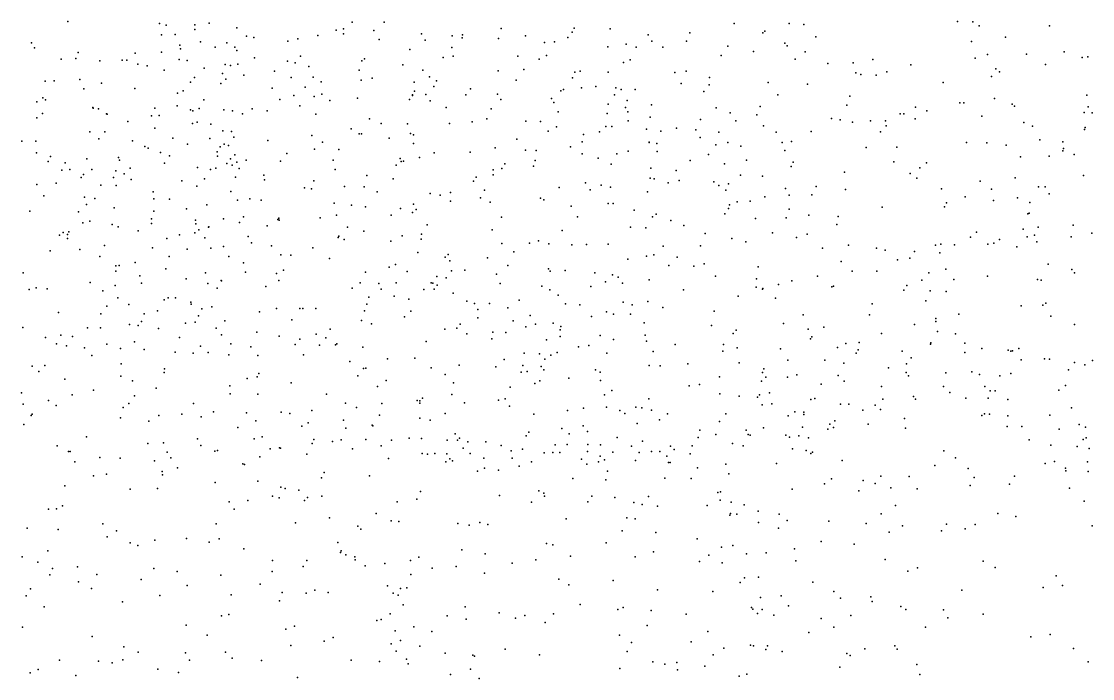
# Model space of a CAD drawing. Header units: metres. Extents: x -25 to 25, y -27.7 to 27.8.
# Drawn here: x 7.989 to 10.814, y -8.663 to -6.928 of the extents above; entities that cross this region are included whole.
import ezdxf

# ---------------------------------------------------------------- set-up
doc = ezdxf.new("R2010")
doc.units = ezdxf.units.M

msp = doc.modelspace()

# ---------------------------------------------------------------- linework, layer by layer
for p in [(8.1115, -6.9285, -13.6171), (8.3526, -6.9336, 20.4934), (8.3703, -6.9386, 7.0198), (8.4461, -6.9372, 4.8409), (8.4838, -6.9325, 20.0342), (8.557, -6.9449, 3.8501), (8.8384, -6.9481, -2.8208), (8.8607, -6.93, -21.8017), (8.9457, -6.9304, -14.7021), (9.2543, -6.9472, 13.4957), (9.447, -6.946, 17.2578), (9.5412, -6.948, 3.1502), (9.8684, -6.9336, -15.903), (10.0132, -6.9339, 13.994), (10.0523, -6.9363, -15.1193), (10.4577, -6.9283, -2.949), (10.4981, -6.9298, 4.7065), (10.5151, -6.9396, 13.7564), (10.7002, -6.9396, 13.6443), (8.3583, -6.9633, -13.8044), (8.3945, -6.9631, 7.4812), (8.4465, -6.9498, 19.4531), (8.5823, -6.9675, 7.1604), (8.602, -6.9706, 16.1073), (8.7176, -6.9742, 7.0421), (8.7703, -6.9659, 5.0086), (8.8191, -6.9512, 21.5112), (8.8381, -6.9609, 6.8043), (8.9182, -6.9522, -16.3262), (8.9322, -6.9762, 21.6491), (9.0441, -6.9615, 21.7777), (9.1248, -6.9667, -21.6679), (9.1508, -6.972, 12.9401), (9.1523, -6.9633, 6.899), (9.2473, -6.9737, 16.2564), (9.3178, -6.9661, 21.9972), (9.4295, -6.9709, 13.3468), (9.4409, -6.9571, 3.1267), (9.6416, -6.9637, 13.7767), (9.7514, -6.9582, -2.9831), (9.9441, -6.9583, -0.79), (9.9497, -6.954, 5.7141), (10.0842, -6.9694, 2.8628), (10.5844, -6.9695, -6.9841), (8.0158, -6.9845, -16.1428), (8.023, -6.9982, 15.0123), (8.407, -6.9914, 20.2485), (8.4082, -7.001, 4.6968), (8.4612, -6.9822, 6.8915), (8.4997, -6.9966, -1.2821), (8.5307, -6.9852, 19.7041), (8.5518, -6.9964, 7.3575), (8.5569, -7.0053, 4.1928), (8.6914, -6.9801, 1.1715), (9.0136, -7.002, 2.9808), (9.0532, -6.9778, 16.1195), (9.1238, -6.9968, -16.31), (9.3682, -6.9837, 3.6079), (9.395, -6.9823, 17.4297), (9.5357, -6.9954, 5.3584), (9.584, -6.9886, -16.1463), (9.6104, -6.9962, 17.8078), (9.6516, -6.9807, 22.0718), (9.6806, -6.9964, -15.0428), (9.7432, -6.9805, -21.0538), (9.8517, -6.994, 13.876), (10.0021, -6.9853, -6.7085), (10.0083, -6.9927, -15.715), (10.4943, -6.9809, 17.9987), (8.0933, -7.0277, -1.3355), (8.1327, -7.0264, -1.5226), (8.1383, -7.0104, 19.3101), (8.196, -7.0322, -16.3628), (8.2548, -7.0309, -1.6742), (8.2671, -7.0302, 6.9322), (8.2891, -7.0119, -1.204), (8.3586, -7.0094, 14.9028), (8.4046, -7.0289, -1.7112), (8.426, -7.0311, 3.0513), (8.6039, -7.0241, 14.7297), (8.6909, -7.0334, -1.4526), (8.7248, -7.0196, 2.8326), (8.8866, -7.032, -5.3952), (8.8933, -7.027, 16.0307), (9.101, -7.0239, -5.6415), (9.1273, -7.02, 13.56), (9.2983, -7.0197, 6.698), (9.3544, -7.0279, 6.9949), (9.3732, -7.0179, 1.0452), (9.594, -7.0298, 4.1103), (9.8342, -7.0182, 22.0725), (9.9191, -7.0073, 17.8592), (10.0295, -7.0277, 5.8945), (10.0559, -7.0089, 22.0817), (10.2344, -7.0289, 13.8227), (10.504, -7.0253, -0.0893), (10.5371, -7.0154, 3.0741), (10.6394, -7.0148, 2.7596), (10.7393, -7.009, 22.4783), (10.7867, -7.0239, 3.3185), (10.801, -7.0222, 4.9905), (8.296, -7.0409, -1.0489), (8.3202, -7.0457, 19.413), (8.3654, -7.0572, -5.176), (8.4706, -7.0519, 4.4965), (8.5261, -7.0423, 2.6901), (8.5403, -7.0448, -1.8282), (8.5597, -7.0415, -1.1253), (8.6561, -7.0597, 21.2282), (8.7111, -7.0378, -1.7549), (8.7464, -7.0477, -1.9831), (8.8794, -7.0572, -1.8438), (8.9948, -7.0428, 1.0556), (9.0474, -7.0569, 13.1151), (9.2463, -7.0585, 16.0512), (9.3134, -7.0554, 12.932), (9.4484, -7.0619, 6.844), (9.4622, -7.0598, 13.0676), (9.5361, -7.0625, -2.881), (9.5764, -7.037, -21.2612), (9.742, -7.0594, 13.7088), (10.1157, -7.0397, -15.5352), (10.1823, -7.0377, 5.9483), (10.2709, -7.0612, 17.9041), (10.3347, -7.0429, -0.2245), (10.5589, -7.0537, 4.7852), (10.568, -7.0611, 0.6881), (10.6896, -7.042, 4.8844), (8.0518, -7.0858, -0.4379), (8.0751, -7.0855, -21.8444), (8.1432, -7.0812, -0.9903), (8.4348, -7.0882, -2.0265), (8.4457, -7.0763, -21.9254), (8.5193, -7.0658, 4.3404), (8.5278, -7.0811, 3.6325), (8.5754, -7.07, -2.0878), (8.7006, -7.0764, 16.01), (8.7582, -7.0756, -2.2615), (8.7794, -7.0875, -1.2601), (8.8845, -7.0835, -1.5997), (8.9142, -7.0777, 14.1951), (9.0249, -7.0885, -2.0376), (9.0646, -7.0744, 15.9427), (9.0837, -7.085, 13.3472), (9.2939, -7.0835, -21.6039), (9.4425, -7.0775, 16.2289), (9.7122, -7.063, 5.6171), (9.8035, -7.0766, 0.9402), (9.9583, -7.0893, -21.0375), (10.1891, -7.0639, 0.7715), (10.2023, -7.0683, 4.415), (10.2432, -7.0702, 2.8897), (10.4196, -7.0897, 5.9476), (10.5474, -7.0741, 22.384), (8.1531, -7.1062, 1.9669), (8.2, -7.091, 2.5759), (8.2877, -7.1053, -1.9804), (8.4002, -7.118, 7.5988), (8.4156, -7.1114, 20.5699), (8.5151, -7.0923, 19.9058), (8.6502, -7.1046, -2.3937), (8.7373, -7.1018, 14.6371), (9.0256, -7.1128, 21.7295), (9.0764, -7.1, 5.2186), (9.1736, -7.1062, 21.8817), (9.4115, -7.1111, 17.5629), (9.4184, -7.1084, 6.6335), (9.4663, -7.1034, 3.5925), (9.5041, -7.1, 17.1905), (9.5561, -7.1037, 5.5343), (9.5701, -7.1078, -6.5001), (9.6074, -7.1076, 13.217), (9.7287, -7.0921, -16.0226), (9.7884, -7.1129, 3.1255), (9.8023, -7.0957, 5.809), (10.0617, -7.0941, 4.3319), (8.0291, -7.1407, -2.4091), (8.045, -7.13, -1.8472), (8.0521, -7.1353, 7.0888), (8.4701, -7.1355, -16.5258), (8.6699, -7.1342, -0.9746), (8.7071, -7.1234, 6.6397), (8.7607, -7.1267, -21.9258), (8.7812, -7.1207, -16.4481), (8.8023, -7.1372, -0.7928), (8.875, -7.1311, 15.9082), (9.0119, -7.1347, -21.8456), (9.0203, -7.1237, 6.522), (9.0205, -7.1224, -2.7822), (9.0556, -7.1213, 12.8749), (9.0664, -7.1383, -14.7838), (9.161, -7.1223, -6.0292), (9.2442, -7.1202, 6.5011), (9.2531, -7.1347, -6.2395), (9.3869, -7.1317, 22.0139), (9.3927, -7.1426, 5.4819), (9.5362, -7.1465, 16.089), (9.5532, -7.1219, 3.9428), (9.5861, -7.1373, 16.421), (9.9833, -7.1221, 3.0235), (10.1738, -7.1258, -2.9424), (10.4633, -7.1433, -6.2868), (10.4744, -7.1431, -6.0115), (10.5552, -7.1317, 2.8451), (10.6017, -7.1469, 18.119), (10.7988, -7.1229, -6.1969), (8.0444, -7.1709, 15.1455), (8.1774, -7.1554, -16.6215), (8.178, -7.1573, 7.6183), (8.1922, -7.1592, 2.198), (8.2131, -7.172, -2.1097), (8.2148, -7.1734, 16.0485), (8.3408, -7.1576, 15.0033), (8.3998, -7.151, 4.8243), (8.435, -7.1615, 6.7686), (8.441, -7.1643, -2.4752), (8.4574, -7.1583, 3.3102), (8.5224, -7.1616, 19.6973), (8.5457, -7.1647, 5.0295), (8.5721, -7.1725, 4.0265), (8.5973, -7.1589, 21.1005), (8.637, -7.1642, -2.74), (8.7234, -7.1515, -14.4393), (8.7649, -7.1732, 7.4597), (9.1093, -7.1558, -2.243), (9.2274, -7.1588, 5.3448), (9.4047, -7.1669, 3.1309), (9.534, -7.1709, 3.7549), (9.5817, -7.1555, 6.7814), (9.5884, -7.167, 13.0386), (9.6501, -7.1485, 3.2794), (9.8215, -7.156, 4.1504), (9.8576, -7.1699, 6.0735), (9.9284, -7.1746, 13.5622), (9.9375, -7.1528, -2.9308), (10.1654, -7.1495, -0.8773), (10.306, -7.1718, -6.8059), (10.3158, -7.172, 13.6179), (10.3471, -7.1544, 4.5689), (10.3771, -7.1644, -5.7704), (10.6079, -7.1517, -21.2147), (10.7913, -7.1691, -5.8822), (10.8025, -7.1535, 18.599), (10.8131, -7.1693, -6.6571), (8.0293, -7.1828, 2.414), (8.2691, -7.1923, -2.3095), (8.332, -7.1771, -2.6064), (8.3524, -7.1765, 2.9385), (8.4396, -7.1973, 4.5702), (8.4526, -7.1943, 15.9903), (8.488, -7.1997, 3.483), (8.9072, -7.1856, -1.1926), (8.9379, -7.1979, -5.569), (9.0074, -7.1982, -0.7815), (9.1177, -7.1973, -1.6104), (9.1774, -7.1931, 12.8093), (9.216, -7.1857, -2.0894), (9.3191, -7.1918, -14.9479), (9.3575, -7.1921, 6.3462), (9.5894, -7.1903, 1.0025), (9.6466, -7.1808, 6.9422), (9.7795, -7.1874, 13.3051), (9.873, -7.1911, -0.9598), (9.9458, -7.2037, -5.2638), (10.125, -7.1841, -5.5569), (10.1482, -7.188, -5.8606), (10.1804, -7.1944, -6.1663), (10.2281, -7.1911, -5.2292), (10.2673, -7.191, 2.9855), (10.3461, -7.185, -5.4566), (10.5217, -7.1782, -6.5358), (10.6322, -7.1949, -6.7737), (8.169, -7.2194, 6.9721), (8.2088, -7.2197, 15.1224), (8.3405, -7.2103, -0.7297), (8.52, -7.2172, -2.6673), (8.5429, -7.2191, 4.2355), (8.755, -7.2291, 5.1253), (8.8582, -7.2121, 21.4516), (8.8793, -7.2249, -2.6027), (8.8856, -7.2252, 14.3643), (9.0148, -7.2245, 13.3756), (9.0225, -7.2278, -1.3333), (9.378, -7.2177, 7.1515), (9.4004, -7.2066, 15.8416), (9.4714, -7.2271, 17.6871), (9.5134, -7.2195, 6.1061), (9.5304, -7.2052, -0.8905), (9.546, -7.2054, 6.3715), (9.637, -7.2129, 16.6301), (9.6755, -7.2181, -2.8414), (9.7163, -7.2099, 6.1258), (9.7678, -7.2146, 13.1524), (9.828, -7.2208, 22.0625), (9.9789, -7.2208, 0.8372), (10.0719, -7.2191, 13.4594), (10.2542, -7.2199, 22.1284), (10.2695, -7.2042, -6.4016), (10.6557, -7.205, -0.6653), (10.7922, -7.2133, 5.5327), (10.7939, -7.2084, 18.7594), (7.9896, -7.2443, 0.603), (8.0271, -7.244, 19.2926), (8.1933, -7.2381, 2.6711), (8.2818, -7.2438, -2.5841), (8.3146, -7.2586, -0.7166), (8.3878, -7.2362, 2.4995), (8.4272, -7.2523, 1.4319), (8.4858, -7.2375, 20.3524), (8.5128, -7.2591, -5.2824), (8.5234, -7.2524, 20.0728), (8.535, -7.2558, 14.9572), (8.5489, -7.234, 3.7635), (8.6389, -7.2429, 14.8441), (8.7828, -7.2467, 15.8246), (8.9586, -7.2361, 6.4334), (9.0228, -7.2509, 13.5604), (9.295, -7.2392, -1.9144), (9.4369, -7.2589, 5.7987), (9.4678, -7.2463, -16.225), (9.6441, -7.248, 3.4702), (9.6442, -7.2474, 16.0302), (9.6642, -7.2503, 17.8583), (9.7787, -7.2351, 6.8383), (9.8205, -7.2542, 6.354), (9.852, -7.2475, -15.8614), (9.8865, -7.2573, -5.5848), (9.995, -7.2481, -15.6626), (10.0201, -7.2453, -5.0297), (10.2973, -7.2598, -2.8259), (10.4809, -7.2477, -5.2858), (10.5353, -7.2487, -2.7595), (10.5859, -7.2553, 4.807), (10.6747, -7.2404, -5.5373), (10.7357, -7.2459, 0.7019), (8.0288, -7.2755, 7.5598), (8.0655, -7.285, 15.3733), (8.2448, -7.2874, 1.8911), (8.3233, -7.2624, 4.9104), (8.3552, -7.2745, 15.1322), (8.3796, -7.2829, 3.0898), (8.5052, -7.2726, 20.7129), (8.5062, -7.284, -0.6711), (8.5518, -7.2801, 15.8831), (8.6886, -7.2773, -0.7774), (8.7619, -7.2654, -5.4307), (8.8256, -7.2665, 14.5915), (9.0385, -7.2874, -5.8852), (9.0774, -7.2747, 15.6886), (9.1723, -7.2733, 21.8244), (9.2379, -7.2617, 15.7126), (9.3179, -7.2678, 12.8086), (9.3463, -7.269, 5.6606), (9.4676, -7.2778, -21.5453), (9.5594, -7.2777, 15.8632), (9.5887, -7.2709, 16.8711), (9.6656, -7.2716, 22.0476), (9.8009, -7.2797, 3.3324), (10.0025, -7.2693, 3.1784), (10.2163, -7.261, 17.9304), (10.6234, -7.2858, 5.8786), (10.6989, -7.284, 18.3354), (10.7351, -7.2699, 5.6708), (10.7372, -7.2639, 18.992), (10.765, -7.2796, 19.2179), (8.0589, -7.2979, 7.1187), (8.1042, -7.3017, -0.5949), (8.161, -7.2908, -16.8812), (8.2479, -7.2943, 2.8229), (8.2752, -7.3159, 15.7989), (8.3663, -7.3027, 4.717), (8.4528, -7.3136, -14.1665), (8.5011, -7.3155, -16.7095), (8.5302, -7.3032, -0.872), (8.54, -7.2908, 19.8449), (8.5444, -7.3075, 20.8691), (8.5566, -7.3, 3.9077), (8.5631, -7.3165, -2.849), (8.5814, -7.2943, 1.2676), (8.6723, -7.2969, 6.5487), (8.8112, -7.2942, -2.6712), (8.9774, -7.3076, -1.0834), (8.9879, -7.2904, 13.1162), (8.9899, -7.2976, 13.8118), (8.9969, -7.2972, 21.5895), (9.2556, -7.3161, 0.943), (9.2638, -7.3044, -1.6719), (9.3397, -7.3104, -6.3928), (9.344, -7.2957, 6.0886), (9.5103, -7.2891, 22.0139), (9.5445, -7.3053, 12.8545), (9.6486, -7.3159, 7.1079), (9.7529, -7.2954, -5.153), (9.8431, -7.3041, 6.6036), (9.9007, -7.2944, 4.0295), (10.019, -7.3111, -6.3476), (10.0241, -7.3001, -6.6656), (10.2896, -7.2993, 6.1459), (10.3583, -7.3144, 4.561), (10.3757, -7.3017, -21.1948), (8.0951, -7.3212, -14.098), (8.1168, -7.3187, 15.5605), (8.146, -7.3403, -2.6757), (8.1523, -7.3319, 0.8253), (8.1747, -7.3192, 0.6663), (8.2316, -7.3404, 19.3724), (8.238, -7.3222, 15.3977), (8.2596, -7.3306, 6.8213), (8.4716, -7.3439, 7.5715), (8.4871, -7.3194, 6.6142), (8.5537, -7.3392, 4.1295), (8.628, -7.3342, -21.9584), (8.8162, -7.3192, 2.8358), (8.9, -7.3349, 7.4314), (8.9692, -7.3435, 5.2832), (9.1877, -7.339, 6.2135), (9.2328, -7.3198, -2.6879), (9.2329, -7.3334, -2.428), (9.647, -7.3418, -15.0756), (9.6573, -7.3439, -21.3729), (9.7158, -7.3215, 3.6222), (9.8853, -7.3343, 3.1121), (9.9433, -7.337, 13.2238), (10.1599, -7.3258, 3.1859), (10.3329, -7.3294, -4.9799), (10.3506, -7.3424, 13.514), (10.6095, -7.3408, 2.985), (10.7896, -7.3347, 2.9399), (8.0295, -7.3583, 0.2514), (8.0802, -7.3548, -5.3178), (8.1981, -7.3606, 0.4962), (8.2384, -7.3609, -2.8309), (8.2779, -7.3458, 15.5459), (8.4121, -7.3493, 19.4933), (8.4514, -7.3634, 4.5325), (8.6296, -7.3461, 21.0447), (8.7351, -7.3673, 14.8318), (8.7534, -7.3705, -14.5288), (8.7603, -7.3486, 15.6923), (8.8405, -7.3644, -2.8396), (8.8923, -7.3651, 14.486), (9.1813, -7.3497, -1.4519), (9.407, -7.3662, -2.0795), (9.4766, -7.3547, 17.2879), (9.4885, -7.3731, 7.1391), (9.5181, -7.3602, 17.8227), (9.5426, -7.366, 3.1357), (9.6945, -7.354, -16.006), (9.7233, -7.3485, 12.9398), (9.8147, -7.3513, 17.9489), (9.8279, -7.361, 3.5039), (9.8536, -7.3571, 16.2691), (10.004, -7.3693, 6.5318), (10.0849, -7.3636, 4.0726), (10.162, -7.3715, 6.3527), (10.4153, -7.3697, 22.1649), (10.5169, -7.3502, 18.1499), (10.5468, -7.3712, 13.6505), (10.6712, -7.3648, -21.2355), (10.6889, -7.3646, 3.3669), (8.048, -7.3884, -0.3042), (8.1549, -7.3925, -0.4189), (8.1824, -7.3958, -17.0636), (8.3363, -7.378, 5.0772), (8.3379, -7.3966, 1.6522), (8.379, -7.3975, -2.4612), (8.5413, -7.3772, 20.2662), (8.5583, -7.4004, 15.1388), (8.5908, -7.3962, 15.5994), (8.6211, -7.3998, 5.1824), (8.9272, -7.3781, 15.6079), (9.0667, -7.3828, 12.8744), (9.0936, -7.3871, -1.2211), (9.12, -7.3798, 5.4393), (9.1997, -7.3943, 15.5793), (9.2098, -7.3739, -16.4081), (9.3578, -7.3946, 15.6034), (9.3668, -7.3994, -2.3156), (9.6404, -7.3779, 0.8975), (9.8467, -7.3735, 7.0114), (9.9497, -7.3909, 3.8626), (10.014, -7.3866, 6.7887), (10.0732, -7.3857, 13.3506), (10.4776, -7.3909, 4.6724), (10.5529, -7.4005, 3.1642), (10.6159, -7.3942, 19.1795), (10.6994, -7.3835, 18.8241), (8.0106, -7.4294, -14.2734), (8.1604, -7.4117, 1.0114), (8.2338, -7.4207, -14.2498), (8.3382, -7.4289, 2.2446), (8.4239, -7.4227, -21.9429), (8.4776, -7.412, -0.5367), (8.8139, -7.408, -5.6017), (8.8595, -7.4131, -0.8828), (8.8965, -7.4179, 0.969), (8.9882, -7.4216, 13.9147), (9.0232, -7.4108, 13.4647), (9.03, -7.4245, -2.5881), (9.1201, -7.4024, 21.69), (9.2247, -7.4049, -2.5662), (9.4389, -7.4159, -1.8801), (9.5363, -7.4085, 15.6977), (9.5497, -7.4085, 17.0725), (9.6046, -7.4261, -2.7014), (9.8533, -7.4223, 13.0316), (9.8566, -7.412, 16.5637), (9.8766, -7.4044, -2.7525), (9.9108, -7.4026, 3.6887), (10.014, -7.4236, 0.7916), (10.2588, -7.4181, 3.2957), (10.423, -7.4178, -2.693), (10.4287, -7.4071, 6.1768), (10.6485, -7.4063, 18.9916), (8.1397, -7.431, 2.7263), (8.1696, -7.4551, 0.2426), (8.3319, -7.4494, 0.5496), (8.4479, -7.4526, 3.4953), (8.5221, -7.4495, 3.8499), (8.5744, -7.4439, 19.8983), (8.6654, -7.4513, 7.5288), (8.6678, -7.4472, -2.5252), (8.6685, -7.4525, -2.9911), (8.7763, -7.4463, 21.2257), (8.8199, -7.4393, -16.6688), (8.964, -7.44, 6.3069), (9.0199, -7.433, -0.9644), (9.2547, -7.445, 5.8005), (9.4551, -7.4444, 21.9184), (9.6529, -7.4439, 21.9847), (9.663, -7.4371, -5.6439), (9.7019, -7.4538, 16.8472), (9.8436, -7.436, 15.9945), (9.9249, -7.4485, -15.2201), (10.0059, -7.4467, 21.9908), (10.0657, -7.4392, 3.6298), (10.1432, -7.4434, 6.6772), (10.6429, -7.4365, 5.9401), (10.6462, -7.4341, 22.2923), (8.0992, -7.4856, -2.8893), (8.1139, -7.4835, 7.3165), (8.151, -7.4599, -0.7771), (8.2279, -7.4642, 7.4207), (8.2443, -7.4706, -2.9716), (8.2971, -7.4814, 6.6766), (8.3317, -7.462, 0.8285), (8.446, -7.4861, -14.3937), (8.4492, -7.4624, -3.0164), (8.4567, -7.4781, 2.4128), (8.4823, -7.4711, 1.325), (8.483, -7.4704, 3.6961), (8.564, -7.4594, 20.6778), (8.6367, -7.4681, 15.3781), (8.8485, -7.4711, 5.2952), (8.892, -7.4818, -0.7516), (9.0585, -7.4653, -16.5405), (9.2305, -7.4782, 3.0517), (9.4151, -7.4801, 12.7551), (9.5954, -7.4715, -0.9881), (9.6356, -7.4733, 12.803), (9.7359, -7.4669, 7.1098), (9.9694, -7.486, 16.3628), (10.1393, -7.4645, 3.7988), (10.5081, -7.4844, -4.8876), (10.6309, -7.4768, 18.502), (10.6704, -7.4717, -0.9443), (10.7625, -7.4662, 19.4187), (8.0896, -7.4923, -2.102), (8.1102, -7.491, -0.2022), (8.1107, -7.5015, 0.0493), (8.3726, -7.501, 5.2132), (8.4053, -7.4918, -16.9838), (8.4722, -7.4997, 7.4562), (8.5867, -7.4963, 19.7514), (8.596, -7.5124, 20.5324), (8.8242, -7.4986, -2.9648), (8.8256, -7.4949, 14.8259), (8.8402, -7.5041, -21.9462), (8.9633, -7.5082, -14.8232), (8.9929, -7.4939, 14.2703), (9.0427, -7.5031, 13.6105), (9.0438, -7.49, 21.5339), (9.256, -7.5142, 7.2452), (9.3292, -7.5132, 0.8027), (9.3529, -7.5074, -2.4721), (9.7921, -7.4876, 12.899), (9.8623, -7.5011, -4.7772), (9.8994, -7.5104, -1.0243), (10.0332, -7.4985, 18.0666), (10.0607, -7.4897, -15.533), (10.4916, -7.4976, 18.256), (10.5534, -7.5133, 6.0933), (10.5685, -7.5035, 22.1715), (10.6409, -7.4968, 18.6655), (10.6603, -7.492, 4.7822), (10.6664, -7.5104, 3.1197), (10.7569, -7.497, -5.0671), (10.8118, -7.487, 3.0627), (8.0642, -7.534, -17.2711), (8.1428, -7.5304, -14.4333), (8.2083, -7.5195, 5.0294), (8.3349, -7.526, 3.2518), (8.4257, -7.5292, 4.5846), (8.4886, -7.5265, 6.4436), (8.5215, -7.5223, -1.0562), (8.6484, -7.5209, -5.5238), (8.7576, -7.526, 15.2934), (9.0339, -7.538, 6.1292), (9.2875, -7.5367, -1.4516), (9.3802, -7.5151, -16.301), (9.4404, -7.5182, -1.7281), (9.479, -7.5171, -6.3768), (9.5363, -7.5159, 15.5833), (9.6817, -7.5217, -6.3063), (9.7796, -7.5204, -15.8805), (10.1016, -7.5268, -2.6467), (10.1697, -7.5191, 21.9444), (10.2437, -7.5268, 3.9166), (10.267, -7.532, 4.071), (10.3439, -7.5352, -4.7574), (10.3994, -7.5189, 3.037), (10.4113, -7.5389, 3.3615), (10.4138, -7.5164, -0.9634), (10.4499, -7.518, 4.5674), (10.5372, -7.5163, 3.2071), (10.6144, -7.5228, 13.793), (8.1952, -7.5486, 19.2872), (8.289, -7.5641, 4.8348), (8.3787, -7.5486, 0.4246), (8.5354, -7.5491, 19.5225), (8.5745, -7.5652, 1.1328), (8.6732, -7.5446, 6.3442), (8.6993, -7.5453, -0.5557), (8.8011, -7.554, 7.3987), (8.9755, -7.5701, 15.3794), (9.1066, -7.5502, 5.6278), (9.1146, -7.5434, -1.075), (9.1184, -7.5604, -2.8121), (9.2176, -7.5521, 15.4337), (9.5884, -7.5557, 18.0191), (9.637, -7.5479, 16.9941), (9.6565, -7.5444, -5.9917), (9.7182, -7.5507, 3.1006), (9.7895, -7.568, 0.8079), (10.1507, -7.5623, 18.1594), (10.2997, -7.5577, 13.558), (10.3319, -7.5528, 18.2131), (10.697, -7.5692, -2.4963), (7.9932, -7.5919, -5.4691), (8.2377, -7.5872, 3.1207), (8.2379, -7.5729, -1.0396), (8.2466, -7.5723, 0.1522), (8.3698, -7.5815, -2.2134), (8.4741, -7.592, 0.6382), (8.5795, -7.5902, 5.3373), (8.6619, -7.5932, 20.3321), (8.6799, -7.5847, 20.8643), (8.8965, -7.5901, 6.1993), (8.9585, -7.5766, 14.5707), (9.0058, -7.5879, 21.4072), (9.1234, -7.5869, 13.2163), (9.1585, -7.5847, 13.0404), (9.2418, -7.5949, 12.835), (9.2712, -7.5727, -2.5073), (9.3787, -7.5811, 17.8317), (9.3833, -7.5877, 7.1896), (9.4225, -7.5857, -15.0384), (9.5011, -7.5918, -2.237), (9.5475, -7.5973, -2.5311), (9.696, -7.5728, 21.9075), (9.762, -7.5743, 15.7465), (9.9322, -7.5764, 15.9715), (10.1796, -7.5876, -0.9969), (10.2451, -7.5878, 6.8007), (10.3816, -7.592, -21.1927), (10.4271, -7.5821, 6.3512), (10.759, -7.5828, -21.2099), (10.7663, -7.5922, 22.1787), (8.1699, -7.6177, 6.9073), (8.2359, -7.6248, -2.0127), (8.3009, -7.5998, -14.6283), (8.3058, -7.6195, -0.2587), (8.4231, -7.6077, 5.3337), (8.4801, -7.6198, 19.3931), (8.5159, -7.6118, -14.7453), (8.5167, -7.6127, 4.0555), (8.6675, -7.6122, 20.6903), (8.8822, -7.6184, 15.0207), (8.9313, -7.6202, -2.9911), (8.9773, -7.6184, -16.6602), (9.0692, -7.6186, 7.3419), (9.0734, -7.6189, 5.8596), (9.0846, -7.6015, 14.1784), (9.0851, -7.6245, -0.9285), (9.1091, -7.6051, 14.0108), (9.2512, -7.6202, 21.6342), (9.3615, -7.6273, -6.1967), (9.529, -7.6157, -2.0396), (9.5623, -7.6036, 0.7715), (9.5744, -7.6194, 12.6962), (9.6447, -7.6104, -4.8469), (9.8197, -7.6008, -2.5614), (9.9275, -7.6073, 18.1656), (9.9854, -7.6225, 16.5856), (10.0208, -7.6127, 16.1128), (10.0884, -7.6009, 6.9945), (10.1301, -7.6271, -4.6556), (10.3242, -7.6248, 3.8172), (10.3634, -7.6109, 21.9175), (10.4481, -7.6091, 0.6384), (10.5366, -7.6002, 18.7925), (10.6686, -7.6091, 3.4072), (10.6783, -7.6113, 19.5539), (8.0092, -7.6361, 2.7332), (8.0281, -7.6311, 19.1519), (8.0563, -7.6338, -3.0241), (8.2035, -7.6396, 6.7384), (8.5049, -7.6319, 4.2947), (8.6334, -7.6281, -3.1219), (8.8611, -7.6319, 5.471), (8.9378, -7.6348, 14.7689), (8.9722, -7.6531, 6.0349), (9.0502, -7.6358, 14.3961), (9.077, -7.6348, -0.9507), (9.1277, -7.6455, 13.5004), (9.3822, -7.6371, -21.6724), (9.4042, -7.6506, -1.5865), (9.4901, -7.628, -5.6167), (9.735, -7.6371, -1.1068), (9.8795, -7.6532, 13.0144), (9.9265, -7.6294, 21.8891), (9.9433, -7.6347, 7.087), (9.9438, -7.6331, -15.6815), (10.126, -7.6291, -21.1943), (10.3162, -7.6374, 6.6444), (10.3857, -7.6396, 18.4073), (10.4281, -7.6413, 13.7363), (8.2139, -7.6795, 4.9534), (8.2434, -7.6581, 6.5245), (8.2725, -7.675, -1.3003), (8.3657, -7.6632, 1.9032), (8.3759, -7.6575, 1.0886), (8.3953, -7.6574, -3.1549), (8.4358, -7.6692, -21.9186), (8.4367, -7.6741, -5.4619), (8.4906, -7.6813, 6.2341), (8.9, -7.6747, 7.3604), (8.9051, -7.6564, -5.7339), (9.0109, -7.6617, 15.1851), (9.1633, -7.6665, 13.6601), (9.184, -7.673, 0.7071), (9.2231, -7.6727, -16.5095), (9.2712, -7.6838, -1.3369), (9.3018, -7.6637, 15.266), (9.4238, -7.6739, 17.9947), (9.4614, -7.6764, 17.2683), (9.5757, -7.669, 15.3779), (9.5992, -7.6766, 21.8209), (9.6405, -7.6674, -16.0089), (9.6806, -7.6829, 15.4987), (9.9776, -7.659, 13.1877), (10.2321, -7.6737, -2.5156), (10.3737, -7.6657, 19.4722), (10.6259, -7.6791, -1.0741), (10.6824, -7.677, 0.6148), (10.6905, -7.6719, 4.6817), (8.0862, -7.6962, -1.5597), (8.1982, -7.7004, 7.0574), (8.3127, -7.6996, 3.4955), (8.3478, -7.692, 4.7329), (8.4559, -7.7054, 7.2112), (8.4647, -7.6872, 4.4622), (8.6171, -7.6947, 19.5214), (8.6611, -7.6861, 5.4615), (8.7228, -7.6856, 20.479), (8.7314, -7.6861, 20.1468), (8.7653, -7.6862, -0.5325), (8.8933, -7.6925, 21.1721), (8.9989, -7.7083, 2.8666), (9.0159, -7.6928, 14.9809), (9.1927, -7.7105, 15.0223), (9.1929, -7.6883, -5.972), (9.3305, -7.704, 17.463), (9.4924, -7.7072, -1.7193), (9.5316, -7.6947, -1.0852), (9.5501, -7.7008, -21.501), (9.5953, -7.701, 17.0927), (9.8156, -7.6931, 12.8733), (10.0507, -7.7028, -15.4151), (10.2255, -7.7024, 21.8079), (10.4003, -7.712, 18.9209), (10.4615, -7.7013, -2.4746), (10.7037, -7.7062, 3.2925), (7.9929, -7.7363, 2.8623), (8.1627, -7.7373, 3.2324), (8.197, -7.7372, -5.4544), (8.2735, -7.7284, 5.5242), (8.2967, -7.7304, -17.1807), (8.3059, -7.7204, -0.1014), (8.3503, -7.7391, 0.103), (8.4217, -7.7244, 2.1005), (8.4473, -7.7218, 0.3108), (8.5026, -7.7381, -17.0328), (8.5253, -7.7185, -2.0925), (8.7023, -7.7155, 7.3132), (8.8858, -7.7176, 5.6372), (8.9121, -7.7264, -21.9024), (9.1051, -7.7401, 14.6342), (9.1373, -7.7376, -1.0425), (9.1458, -7.7269, 21.4224), (9.2855, -7.7189, 14.15), (9.3191, -7.7343, 7.2358), (9.3444, -7.7269, -2.3473), (9.3914, -7.7246, -16.3616), (9.4113, -7.7332, 12.7802), (9.6311, -7.7238, 15.1519), (9.8092, -7.7309, 16.8807), (9.9983, -7.7252, 15.9697), (10.105, -7.7351, 16.3287), (10.3438, -7.7283, 18.5869), (10.4008, -7.7204, 18.7518), (10.7658, -7.7281, 5.9794), (8.0523, -7.7621, 19.0329), (8.0931, -7.7566, -21.8549), (8.1234, -7.7599, 5.2512), (8.4059, -7.7624, -1.7172), (8.5163, -7.7556, 19.2786), (8.6096, -7.7485, -0.4185), (8.6683, -7.7591, -5.5279), (8.7228, -7.7669, 5.595), (8.7658, -7.7537, 19.9178), (8.7918, -7.7637, 5.9065), (8.8033, -7.7406, 20.8876), (9.1636, -7.7528, 14.4836), (9.2298, -7.7664, 17.739), (9.2321, -7.7486, 13.3213), (9.2667, -7.7489, 14.886), (9.374, -7.7683, -5.4052), (9.4093, -7.7425, 14.959), (9.4097, -7.7595, 13.9901), (9.5154, -7.7568, 21.7011), (9.5504, -7.7681, -2.1643), (9.6336, -7.7566, 7.1639), (9.8655, -7.7516, -2.3942), (9.8741, -7.7431, -15.2136), (10.064, -7.7407, 18.3702), (10.0702, -7.7657, 13.4168), (10.0738, -7.7607, -1.1268), (10.2572, -7.7518, 19.276), (10.4046, -7.747, 4.0382), (10.4527, -7.7531, 3.0901), (8.0809, -7.7795, 5.5229), (8.1074, -7.7847, 6.5955), (8.1551, -7.7897, 6.1706), (8.2144, -7.7804, 1.3052), (8.2499, -7.7913, 5.7054), (8.2874, -7.7737, 6.0862), (8.3127, -7.7942, -3.1828), (8.4615, -7.7854, 3.9763), (8.5413, -7.7795, -1.3756), (8.5938, -7.7873, 5.9937), (8.7111, -7.7807, 0.8414), (8.7752, -7.7828, -16.8067), (8.817, -7.7821, 20.7168), (8.8209, -7.7794, 20.3863), (8.8888, -7.7877, 21.0403), (9.0559, -7.7726, -2.9582), (9.4577, -7.7868, -2.5026), (9.4849, -7.7838, 7.2134), (9.6372, -7.7725, 12.7235), (9.7126, -7.7806, 16.9913), (9.8404, -7.7808, 15.351), (9.8767, -7.79, -21.2851), (9.9909, -7.7927, 21.7542), (10.1409, -7.7888, 6.9543), (10.1629, -7.7781, 2.9183), (10.1959, -7.7952, 18.5562), (10.1981, -7.7759, 13.5846), (10.3866, -7.78, 13.7934), (10.3873, -7.7766, 19.7576), (10.4773, -7.7773, 4.2715), (10.5215, -7.7911, 6.2815), (10.5915, -7.7956, 3.4815), (10.619, -7.7911, -4.6796), (8.1741, -7.8103, 5.8918), (8.3946, -7.8016, 3.7829), (8.4418, -7.8042, 5.886), (8.4815, -7.8017, 4.2884), (8.5354, -7.8079, 0.9152), (8.6121, -7.8101, 5.7924), (8.7329, -7.8078, 19.536), (8.9547, -7.8184, -5.5838), (9.026, -7.8166, 21.1826), (9.2617, -7.8205, 18.0737), (9.3145, -7.8039, 12.9748), (9.3554, -7.8058, -2.6601), (9.3695, -7.8195, -15.0818), (9.3852, -7.809, 18.1742), (9.4015, -7.8019, 13.6616), (9.5328, -7.8035, 18.2797), (9.6553, -7.7992, 14.9499), (9.8385, -7.7981, 15.19), (10.01, -7.8221, 16.6533), (10.108, -7.8219, 16.1865), (10.1906, -7.804, 20.46), (10.312, -7.7982, 21.7076), (10.3351, -7.816, -4.5848), (10.4766, -7.8022, 3.733), (10.5985, -7.7989, 19.7499), (10.603, -7.7974, 4.4552), (10.6254, -7.8217, 6.1586), (10.6866, -7.8189, 21.8222), (10.6998, -7.8196, 3.5956), (10.8138, -7.8229, 21.9165), (8.017, -7.8383, 5.8644), (8.0345, -7.852, 6.3585), (8.0507, -7.8367, 6.0632), (8.2518, -7.8318, 6.9945), (8.3662, -7.8455, 1.7984), (8.8549, -7.8261, 20.1715), (8.8912, -7.8442, -3.0954), (8.8972, -7.8432, 0.7156), (9.0692, -7.8423, -1.0821), (9.143, -7.8353, 7.3041), (9.2402, -7.8395, -2.8159), (9.3112, -7.8363, -5.651), (9.323, -7.8522, 14.5666), (9.3594, -7.8387, 21.486), (9.3669, -7.848, 14.4074), (9.5032, -7.8474, 14.1208), (9.6441, -7.8364, 21.6625), (9.6737, -7.837, -2.2242), (9.7467, -7.832, -4.64), (9.8814, -7.8293, 13.0226), (9.9464, -7.8449, 15.7427), (10.1582, -7.8305, 19.1533), (10.276, -7.8423, 6.7703), (10.3229, -7.8322, 20.3012), (10.4956, -7.8532, 21.5969), (10.7502, -7.8474, 3.3885), (10.7658, -7.8282, 19.7011), (10.7938, -7.8344, -2.2171), (8.1031, -7.8725, 6.888), (8.2506, -7.8646, -15.0104), (8.2816, -7.8765, 3.6909), (8.365, -7.8546, 19.0805), (8.5842, -7.8711, -1.607), (8.6107, -7.8667, -21.8544), (8.6153, -7.8573, 0.7168), (8.8759, -7.8633, 2.7131), (8.9504, -7.8759, -16.6933), (9.1061, -7.8601, 17.8846), (9.3069, -7.8539, -5.0839), (9.3561, -7.8768, 0.5909), (9.4324, -7.8701, -2.1451), (9.5151, -7.854, -1.7811), (9.5158, -7.8755, -1.2496), (9.8303, -7.8667, 18.5967), (9.9405, -7.8776, 7.1016), (9.9434, -7.8552, 2.9145), (9.9522, -7.8669, 15.4786), (10.0095, -7.867, 18.764), (10.0335, -7.8608, 20.3508), (10.1426, -7.8626, 19.373), (10.1586, -7.8781, 21.6112), (10.3225, -7.8549, 20.5336), (10.3287, -7.8638, 21.5665), (10.4268, -7.8558, 20.0967), (10.5153, -7.8603, 0.5885), (10.5694, -7.8633, 14.0195), (10.5986, -7.8575, -2.3085), (7.9888, -7.9086, 6.7118), (8.1786, -7.9018, 4.9346), (8.3445, -7.8962, 1.3716), (8.5383, -7.89, -3.2022), (8.7004, -7.8824, 2.5366), (8.9277, -7.8917, 20.8068), (9.1281, -7.8825, 0.6239), (9.2776, -7.8939, 18.2616), (9.3426, -7.8839, 13.2347), (9.5456, -7.9026, -2.2641), (9.7502, -7.8899, -15.881), (9.777, -7.8869, 12.7604), (9.9617, -7.9088, 19.0121), (10.0981, -7.886, 16.5177), (10.2567, -7.8922, 20.7869), (10.4208, -7.8914, 13.902), (10.4377, -7.9072, 6.4286), (10.5299, -7.8916, 4.1329), (10.5436, -7.9031, 21.4383), (10.5569, -7.903, 19.9446), (10.7245, -7.9013, -1.3224), (10.7424, -7.8888, 6.0633), (8.0606, -7.9288, 5.1142), (8.1223, -7.9142, 3.5248), (8.2724, -7.9368, 4.7572), (8.2871, -7.9165, 18.9534), (8.4426, -7.9368, 4.1847), (8.5391, -7.9107, 19.0753), (8.6126, -7.9119, -16.9279), (8.7932, -7.9116, 19.3834), (8.8433, -7.9357, -1.9505), (8.9396, -7.9364, 20.0505), (9.0326, -7.929, 20.963), (9.0394, -7.936, 17.7296), (9.0395, -7.9295, -21.741), (9.0466, -7.9228, 18.0123), (9.1235, -7.9131, -2.0875), (9.1575, -7.9351, 17.5895), (9.2468, -7.9275, -21.6315), (9.2645, -7.9241, -1.1808), (9.5266, -7.9142, 17.1913), (9.6437, -7.9241, -2.0339), (9.8305, -7.9111, 21.6081), (9.8821, -7.9174, 14.9278), (9.9299, -7.9202, 13.1908), (9.9354, -7.9134, 20.5259), (9.968, -7.9378, 19.1804), (10.071, -7.9261, 15.9866), (10.0811, -7.9234, 20.1458), (10.261, -7.9255, -21.1257), (10.3414, -7.9178, 21.0048), (10.3471, -7.9256, 21.3793), (10.4795, -7.9225, 20.2307), (10.5387, -7.9223, 3.9615), (10.5899, -7.9258, 21.1243), (7.993, -7.9388, 5.3426), (8.0169, -7.9646, -17.3193), (8.0802, -7.9418, 18.7665), (8.257, -7.9469, -5.412), (8.4117, -7.9647, 4.0351), (8.4958, -7.9589, 1.0535), (8.582, -7.961, 0.3288), (8.6739, -7.9599, -15.1744), (8.6964, -7.9634, 19.1076), (8.755, -7.9554, -0.4613), (8.8724, -7.9471, 19.532), (9.1066, -7.9633, 18.2241), (9.276, -7.944, 7.275), (9.3398, -7.9649, 2.8847), (9.4293, -7.9547, 12.8722), (9.4713, -7.9492, 21.3942), (9.5319, -7.9461, 14.4971), (9.5666, -7.9552, 13.5885), (9.5802, -7.9626, 14.3308), (9.6088, -7.9461, 12.7254), (9.6251, -7.9484, 13.7548), (9.6504, -7.9546, 0.5196), (9.6926, -7.9639, 18.7544), (9.8464, -7.9641, 16.8776), (9.9426, -7.9404, -1.3568), (10.0283, -7.9584, 15.6269), (10.0519, -7.966, 15.1012), (10.0521, -7.9591, 20.8413), (10.1494, -7.9388, 19.8085), (10.171, -7.9386, -1.2667), (10.2082, -7.9543, 21.462), (10.2403, -7.9411, 0.5977), (10.2541, -7.9527, 13.7562), (10.529, -7.9639, 20.6275), (10.5421, -7.9648, -4.5194), (10.7586, -7.9481, 21.505), (7.9953, -7.9924, 18.5608), (8.0144, -7.9684, -3.1298), (8.2497, -7.9746, 18.809), (8.3252, -7.9829, 3.8686), (8.3509, -7.9681, -17.1294), (8.4628, -7.972, -5.3685), (8.6074, -7.9824, -0.2761), (8.7447, -7.9876, 7.1621), (8.8383, -7.9808, -1.3943), (8.9135, -7.9938, 17.9096), (8.9332, -7.9674, 19.8466), (9.0394, -7.9757, -5.246), (9.0667, -7.9803, 20.506), (9.6127, -7.9892, 2.8925), (9.6717, -7.9795, -1.6016), (9.8296, -7.984, -1.8468), (10.0108, -7.9692, -21.2075), (10.1208, -7.9908, 16.199), (10.1337, -7.9828, 2.864), (10.222, -7.9914, 21.2805), (10.318, -7.9765, -2.2214), (10.5219, -7.968, 20.4524), (10.59, -7.9695, 20.8286), (10.5907, -7.9693, 3.819), (10.7014, -7.9678, 21.0235), (10.778, -7.9924, 0.5128), (8.5592, -8.0002, 7.0779), (8.7287, -7.9963, -3.1632), (8.8445, -8.0019, 19.1853), (8.9155, -7.9952, 18.0884), (9.1324, -8.0165, -4.8379), (9.3203, -8.0222, 21.0885), (9.327, -8.012, 18.5623), (9.4141, -8.0029, -1.8532), (9.4333, -8.0163, 17.2793), (9.4703, -7.9959, -1.7109), (9.4814, -8.0102, 18.6818), (9.7777, -8.0074, 20.4756), (9.8198, -8.0184, 12.8703), (9.9002, -8.0066, 20.843), (9.9055, -8.0185, 20.1826), (9.9108, -8.0202, -1.624), (9.9463, -8.0011, 0.5119), (10.0044, -8.0205, 21.0102), (10.0388, -8.0216, 19.9675), (10.0489, -7.9992, 21.4215), (10.1153, -8.0046, 15.3085), (10.1305, -7.9997, 6.9022), (10.3203, -8.0013, 6.5106), (10.5889, -7.9977, 20.118), (10.6274, -7.9976, 14.1307), (10.7253, -8.0044, 4.251), (10.7955, -7.9987, -1.5807), (8.0831, -8.048, 5.0032), (8.1603, -8.0248, 18.5532), (8.3222, -8.0425, 6.9571), (8.3632, -8.0404, 1.7124), (8.4529, -8.0296, 1.9563), (8.4623, -8.0472, 18.6017), (8.603, -8.0299, 2.3005), (8.624, -8.0243, 18.858), (8.7553, -8.0425, -5.2292), (8.7604, -8.0313, 0.7705), (8.8092, -8.0372, 18.9692), (8.8318, -8.0324, 18.213), (8.8974, -8.0313, -0.5962), (8.9377, -8.0487, -3.058), (8.9644, -8.0336, -4.9925), (9.0111, -8.0284, 19.4973), (9.0438, -8.0293, 19.9506), (9.1117, -8.0333, 2.7703), (9.1391, -8.0334, 20.3368), (9.144, -8.0284, 20.7759), (9.1664, -8.0382, 18.551), (9.2135, -8.0382, -1.3353), (9.2543, -8.0472, 20.5463), (9.3965, -8.0457, -4.6224), (9.4279, -8.0449, 13.1728), (9.4823, -8.0448, 21.1096), (9.5159, -8.0453, 13.3743), (9.5596, -8.0268, 18.875), (9.5976, -8.0496, 20.6249), (9.6266, -8.0361, 21.2458), (9.7007, -8.049, 20.8433), (9.7581, -8.0481, 20.3097), (9.774, -8.0268, 21.3537), (9.864, -8.0419, 13.027), (9.8924, -8.0481, 14.7609), (10.0146, -8.0256, 19.5125), (10.0642, -8.0272, -15.4055), (10.6469, -8.0329, 3.9832), (10.704, -8.0464, -1.9834), (10.7728, -8.0501, 19.9519), (10.7886, -8.0314, 20.9071), (10.7973, -8.0269, 14.2827), (8.1132, -8.0629, 6.9189), (8.1174, -8.063, 18.267), (8.196, -8.0795, 1.3984), (8.3731, -8.0654, 18.302), (8.4987, -8.0627, 0.0292), (8.5063, -8.0604, 18.3969), (8.6175, -8.0771, 0.8844), (8.6449, -8.0559, 18.5156), (8.6697, -8.054, 18.0791), (8.6718, -8.0547, 18.3579), (8.7415, -8.0701, 17.9006), (8.8619, -8.0566, 18.5668), (9.0461, -8.0685, 19.0536), (9.0601, -8.07, 19.7431), (9.0788, -8.0686, 19.2862), (9.1104, -8.0694, 18.7566), (9.1537, -8.0549, -2.8937), (9.1719, -8.0682, -1.3773), (9.2806, -8.0612, 18.7755), (9.3102, -8.0572, -1.5103), (9.3673, -8.0672, 18.9125), (9.39, -8.0658, 20.8755), (9.4084, -8.0656, 20.6788), (9.4817, -8.0629, 7.3161), (9.5153, -8.076, -15.217), (9.5482, -8.0653, 20.795), (9.6177, -8.0656, -21.3274), (9.6505, -8.0629, 7.2556), (9.6722, -8.063, 19.2047), (9.6908, -8.0755, 0.3466), (9.7102, -8.0579, 14.1802), (9.7524, -8.0695, 13.9458), (10.0225, -8.0562, 13.4882), (10.0581, -8.0608, 14.9228), (10.0706, -8.0682, -1.9166), (10.0751, -8.0647, 15.908), (10.4212, -8.0616, -1.3928), (10.8052, -8.0555, -21.0883), (8.1295, -8.0909, 3.7528), (8.2494, -8.0809, -21.7408), (8.3402, -8.0877, 1.4766), (8.3828, -8.0797, -3.2086), (8.4003, -8.1062, 18.0847), (8.573, -8.0961, -3.1911), (8.5769, -8.0973, -21.6926), (8.9567, -8.0817, 0.6435), (9.1085, -8.0904, -1.0554), (9.1183, -8.0828, 17.5629), (9.1257, -8.0881, -1.7845), (9.2083, -8.0805, 20.1354), (9.2101, -8.107, -1.5822), (9.2832, -8.0811, 19.1041), (9.3014, -8.1021, 19.2582), (9.334, -8.0903, 0.4413), (9.4655, -8.0834, 12.9603), (9.4803, -8.0969, 19.2236), (9.511, -8.0903, -1.8686), (9.5262, -8.0852, -2.3403), (9.6083, -8.0871, -16.1887), (9.6958, -8.0922, 14.3783), (9.7001, -8.0919, 13.5616), (9.7722, -8.1061, 13.7642), (9.8467, -8.0965, -15.7658), (9.9805, -8.0951, 19.7555), (10.1533, -8.0873, 13.6935), (10.3974, -8.1006, 3.2514), (10.4519, -8.0798, 14.0056), (10.6887, -8.0952, 20.3025), (10.7134, -8.0893, 20.5695), (10.7425, -8.1075, 20.143), (10.8006, -8.091, 20.7181), (8.179, -8.1271, -3.1874), (8.2133, -8.1231, 4.7167), (8.36, -8.1157, 4.1418), (8.361, -8.1246, 4.3661), (8.7801, -8.1327, -16.7974), (8.7873, -8.1191, -21.6305), (8.9071, -8.1277, 7.1741), (9.1913, -8.115, 19.4713), (9.2466, -8.1124, -21.4408), (9.4429, -8.1344, -2.5059), (9.5349, -8.1151, 20.2573), (9.686, -8.1334, -4.4993), (9.7548, -8.135, 20.1012), (9.8543, -8.1219, -15.2307), (10.125, -8.1355, 6.648), (10.255, -8.1286, 6.403), (10.3301, -8.1293, -1.9611), (10.4861, -8.1081, -4.3088), (10.5018, -8.1315, -1.5914), (10.6077, -8.1281, 6.0962), (10.7436, -8.1142, 6.0184), (10.8023, -8.1161, 4.0738), (8.1035, -8.1541, -5.3606), (8.2753, -8.163, 4.0221), (8.3477, -8.1608, 1.2399), (8.5001, -8.1449, 1.0599), (8.6121, -8.142, -5.0625), (8.6731, -8.1571, 0.3675), (8.6847, -8.1612, 0.5951), (9.5305, -8.1377, -2.1743), (10.0214, -8.1624, 16.5769), (10.1072, -8.1489, 16.0938), (10.209, -8.14, 15.096), (10.2408, -8.1479, 15.2751), (10.2821, -8.1588, -21.0674), (10.3512, -8.1621, 0.4059), (10.4907, -8.1534, 3.5211), (10.5946, -8.1496, 14.1615), (10.7529, -8.1601, 3.8315), (8.651, -8.1814, 0.1244), (8.6688, -8.1859, -0.0584), (8.7202, -8.1654, -3.1371), (8.7354, -8.1924, 2.3419), (8.7434, -8.1845, -15.2619), (8.7815, -8.1809, 17.7389), (9.0316, -8.1887, -2.937), (9.041, -8.169, -16.693), (9.2493, -8.1792, 19.6998), (9.3535, -8.1671, 2.7704), (9.3666, -8.1732, 17.328), (9.3681, -8.1816, 20.052), (9.4935, -8.1808, 17.2065), (9.5534, -8.185, -16.5455), (9.643, -8.1821, 19.464), (9.8259, -8.1717, 19.9204), (9.8316, -8.1913, 7.1352), (9.8326, -8.1698, 19.6322), (10.1971, -8.1673, 15.5246), (8.0603, -8.2157, 1.5113), (8.0817, -8.215, -17.2336), (8.0968, -8.2066, 3.8493), (8.5368, -8.1964, -16.9468), (8.5497, -8.2153, 2.0418), (8.5858, -8.1928, 0.9473), (8.9799, -8.1963, -0.7454), (9.334, -8.197, -1.6392), (9.4825, -8.196, 19.4648), (9.6041, -8.1975, 2.7874), (9.626, -8.2028, 20.026), (9.6664, -8.2073, 13.408), (9.797, -8.2056, 14.1755), (9.861, -8.1974, 14.6041), (9.8945, -8.2044, 13.3351), (10.2944, -8.2058, 13.8968), (10.7912, -8.194, -3.8445), (8.8016, -8.2385, -0.2787), (8.9241, -8.2272, 2.5304), (8.9641, -8.2462, 17.5861), (8.984, -8.2477, -4.5368), (9.4253, -8.2406, 19.7819), (9.5853, -8.238, 19.6269), (9.6072, -8.241, 19.8407), (9.8569, -8.2312, 13.988), (9.859, -8.2272, -21.1607), (9.8758, -8.2283, 13.8082), (9.9316, -8.221, 6.9362), (9.9872, -8.229, 6.76), (10.0084, -8.2451, 6.6062), (10.1181, -8.2468, 6.3819), (10.2562, -8.2279, -4.2672), (10.5636, -8.2269, -21.0604), (10.6115, -8.235, 0.2082), (8.0041, -8.2652, -8.8161), (8.086, -8.2691, 18.0144), (8.2038, -8.2541, 4.5399), (8.2397, -8.273, 17.9139), (8.5027, -8.2539, 6.9717), (8.7118, -8.2512, -4.7067), (8.8759, -8.26, -0.4868), (8.8843, -8.2679, -2.999), (9.1399, -8.2532, 17.4892), (9.1698, -8.2573, -1.4856), (9.1982, -8.2505, -2.7512), (9.2187, -8.2562, -4.458), (9.5729, -8.273, 7.3358), (9.9326, -8.2508, 16.6924), (9.9856, -8.2654, 13.5132), (10.2163, -8.2534, 14.9551), (10.2772, -8.2759, 6.1713), (10.3127, -8.2593, 0.1429), (10.4154, -8.2726, 14.0425), (10.4284, -8.2547, -4.0059), (10.4781, -8.2678, 6.0654), (10.5043, -8.2558, -0.0374), (10.8127, -8.2596, -3.6282), (8.2147, -8.2887, 4.3844), (8.2754, -8.3039, -5.1096), (8.3404, -8.2977, -21.5689), (8.4239, -8.2925, 1.6078), (8.4837, -8.303, -4.8094), (8.5104, -8.2934, 17.7622), (8.8233, -8.3036, 17.6151), (9.5308, -8.3046, 12.9234), (9.6619, -8.2773, -15.2767), (9.771, -8.2936, 16.8947), (10.0978, -8.3006, 16.0304), (8.0585, -8.3252, 3.9943), (8.2954, -8.3113, 1.2516), (8.5757, -8.3205, -3.125), (8.8299, -8.3297, 0.6989), (8.8324, -8.3257, 0.1659), (9.1501, -8.3228, 7.2417), (9.212, -8.3337, -16.7148), (9.3735, -8.3063, -2.4862), (9.3899, -8.3099, 7.34), (9.6557, -8.3284, 17.0165), (9.8351, -8.316, 13.0337), (9.8654, -8.3114, -15.7654), (9.9011, -8.3331, 14.5041), (9.9527, -8.3306, 13.7205), (10.0278, -8.3199, 16.4053), (10.1847, -8.3076, 15.7193), (7.9909, -8.3417, 4.7273), (8.0318, -8.3555, -21.5316), (8.6509, -8.3511, 0.865), (8.7419, -8.3512, 0.6861), (8.8442, -8.3364, -0.1272), (8.8685, -8.341, 7.108), (8.8693, -8.3489, -21.2087), (8.9476, -8.359, -2.8914), (9.0145, -8.3512, -0.871), (9.0372, -8.3423, -1.1196), (9.2832, -8.3583, 0.2625), (9.3455, -8.3488, 17.3091), (9.437, -8.3398, -2.2779), (9.6071, -8.3409, -21.1571), (9.7773, -8.3532, 13.4084), (9.8018, -8.3368, 7.09), (9.8365, -8.3567, 6.9407), (10.0311, -8.352, 14.6719), (10.2672, -8.3482, 3.0838), (10.5252, -8.3526, 14.1754), (8.0638, -8.3885, 4.1358), (8.0709, -8.3724, 4.5371), (8.1366, -8.3679, 1.4002), (8.1879, -8.3877, -9.0952), (8.338, -8.372, 6.9322), (8.3995, -8.3803, 1.1121), (8.5151, -8.3899, 1.0057), (8.6502, -8.3803, -21.2234), (8.7317, -8.3671, -4.5237), (8.8951, -8.3651, -0.3163), (9.0157, -8.3878, 0.4858), (9.0723, -8.3711, -1.4268), (9.1357, -8.3666, -21.1588), (9.2102, -8.384, 2.6333), (10.3266, -8.3791, 3.3663), (10.3517, -8.3703, 15.263), (10.5568, -8.3695, 3.6921), (8.1389, -8.4076, -17.1032), (8.3045, -8.4009, 17.7401), (8.4262, -8.4166, -3.0913), (8.6185, -8.4131, 6.975), (8.9545, -8.4175, 0.2486), (9.4061, -8.4003, -2.1071), (9.4329, -8.4154, -16.7424), (9.549, -8.4036, -4.3456), (9.884, -8.4092, 6.5231), (9.8957, -8.3968, 14.1076), (9.9331, -8.3948, 16.593), (10.0763, -8.4081, 6.1997), (10.718, -8.3917, -3.4403), (10.7344, -8.4167, 14.3538), (8.001, -8.4438, 1.6), (8.0124, -8.4255, 6.9584), (8.1732, -8.425, -8.7634), (8.3537, -8.443, -17.0033), (8.5421, -8.4419, -16.9062), (8.6769, -8.4355, -20.7358), (8.7398, -8.4369, -16.8326), (8.7625, -8.429, 7.0281), (8.7977, -8.4354, 2.2272), (8.9695, -8.4372, -0.6812), (8.9825, -8.4425, -16.7643), (8.9889, -8.4245, -15.3098), (9.0053, -8.4229, -20.969), (9.6663, -8.4288, -16.5893), (9.8121, -8.4325, 6.741), (9.9927, -8.4445, -20.997), (10.1318, -8.433, 2.7927), (10.2288, -8.4467, 15.6689), (10.4688, -8.4291, -21.005), (10.6837, -8.4219, 5.8807), (8.0488, -8.473, 17.9061), (8.2556, -8.46, -4.8994), (8.6691, -8.4571, -15.2848), (8.9958, -8.4678, -1.2993), (9.1588, -8.4735, 7.1996), (9.4621, -8.4668, -21.061), (9.9376, -8.4484, -0.0704), (10.0121, -8.4705, 16.2709), (10.1486, -8.4506, 15.838), (10.2329, -8.4589, 6.0343), (10.308, -8.4723, 14.9984), (8.5169, -8.4968, -20.8637), (8.5355, -8.4936, 17.5837), (8.9613, -8.4914, -2.7548), (9.1115, -8.4966, 17.4022), (9.2487, -8.4895, -2.4267), (9.2918, -8.503, -1.9963), (9.3168, -8.4959, -2.2153), (9.3917, -8.492, 17.2203), (9.5615, -8.4804, 12.957), (9.576, -8.4751, 17.0354), (9.6496, -8.4825, 13.2182), (9.7416, -8.4922, 6.8724), (9.9142, -8.4751, 6.3199), (9.9181, -8.4798, 2.704), (9.9304, -8.4909, 14.4688), (9.9421, -8.4807, -15.6093), (9.9736, -8.4954, 13.8208), (10.1766, -8.4962, 14.7959), (10.3214, -8.4805, -3.7172), (10.4208, -8.4809, 5.9161), (10.4324, -8.5026, 3.5667), (10.5251, -8.4928, -3.456), (7.992, -8.5266, -8.5586), (8.4237, -8.5216, -15.2331), (8.7089, -8.5245, 1.9673), (8.9257, -8.5093, 0.6041), (8.9375, -8.5069, -20.7493), (9.0233, -8.5256, 0.4519), (9.1616, -8.5062, -1.7627), (9.3698, -8.5142, 7.2896), (9.6394, -8.5228, -0.013), (10.0979, -8.5044, -4.066), (10.1315, -8.5269, -0.4275), (10.3735, -8.5271, 15.2621), (8.1755, -8.5519, -3.0501), (8.4788, -8.5479, 1.031), (8.6864, -8.5325, -2.9173), (8.8107, -8.5544, 0.7803), (8.9743, -8.5363, 2.362), (9.0708, -8.5385, 0.1898), (9.5665, -8.548, 7.1736), (9.7987, -8.5385, 13.0024), (10.0654, -8.5409, 6.0924), (10.6508, -8.5527, 14.3372), (10.7019, -8.5461, -0.6469), (8.2588, -8.5786, 1.1611), (8.6995, -8.5754, 17.5076), (8.7876, -8.5637, 0.7279), (8.9637, -8.571, -1.544), (8.9887, -8.5618, -0.7886), (9.0395, -8.5767, -0.1608), (9.2645, -8.5848, 7.1812), (9.5981, -8.5671, -16.7674), (9.7555, -8.5652, 13.3025), (9.8414, -8.5826, -15.344), (9.9116, -8.5741, 14.178), (9.9196, -8.5763, 6.2028), (9.9519, -8.5859, 16.3646), (9.9564, -8.5761, 13.9746), (10.2136, -8.5841, 13.8602), (10.2927, -8.576, 15.5592), (10.2985, -8.5847, -0.6167), (10.7633, -8.5831, 3.8993), (8.0892, -8.614, 17.7874), (8.2563, -8.6128, -20.9174), (8.2965, -8.5928, -9.2266), (8.4214, -8.595, 6.9213), (8.4318, -8.6143, 17.5123), (8.5273, -8.5925, -20.5773), (8.5449, -8.6084, -2.9018), (8.6218, -8.6145, 1.476), (8.8582, -8.6143, -16.8245), (8.9768, -8.5905, 17.418), (9.0043, -8.6113, -0.4033), (9.1064, -8.5952, -2.4475), (9.1792, -8.6012, -20.8232), (9.184, -8.6038, -2.0661), (9.3549, -8.5995, 0.0754), (9.5866, -8.5915, 2.6739), (9.8135, -8.5998, -4.2248), (9.9955, -8.5915, 14.5864), (10.1654, -8.5968, 5.9853), (10.1741, -8.6018, 15.7774), (8.033, -8.6388, 1.4268), (8.1923, -8.6164, -17.0323), (8.2284, -8.6206, -15.1172), (8.3487, -8.6381, -8.981), (8.9336, -8.6172, 7.0288), (9.0085, -8.6235, -1.7477), (9.1731, -8.6374, 17.3097), (9.5672, -8.6358, -4.2455), (9.6542, -8.6183, 6.8255), (9.6854, -8.6248, 6.636), (9.7175, -8.6205, 16.7538), (9.7189, -8.6398, -20.88), (9.791, -8.6294, -16.4144), (10.1471, -8.6322, 2.7142), (10.3506, -8.6254, 5.8863), (10.8022, -8.6186, 14.4417), (8.012, -8.6472, -2.9759), (8.1322, -8.6546, 1.2336), (8.4033, -8.6467, -16.9395), (8.7166, -8.6595, 1.0851), (9.12, -8.6519, 0.3495), (9.1963, -8.6626, -10.3963), (9.8821, -8.6563, -15.7421), (9.9019, -8.6508, 14.3272), (10.3582, -8.6522, 14.0635)]:
    msp.add_point(p)

doc.saveas('drawing.dxf')
